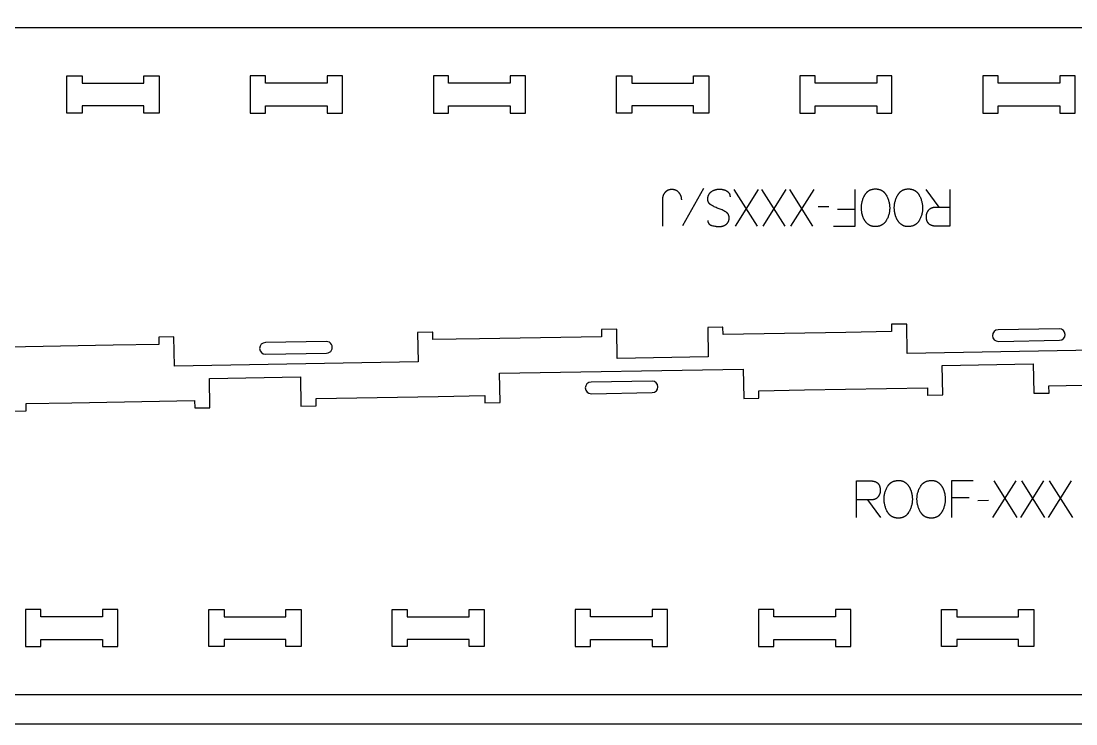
# Model space of a CAD drawing. Extents: x 0 to 4485, y 0 to 17041.
# Drawn here: x 759 to 1623, y 10676 to 11251 of the extents above; entities that cross this region are included whole.
import ezdxf

# ---------------------------------------------------------------- set-up
doc = ezdxf.new("R2010")
doc.units = 0
for name, color, linetype in [('0_SHEET_SPRUCEPLY_2440X122', 1, 'CONTINUOUS'), ('1_ANYTOOL_1MMDEEP_LABELS_S', 2, 'CONTINUOUS'), ('3_ANYTOOL_CUTTHROUGH_INSID', 4, 'CONTINUOUS'), ('4_ANYTOOL_CUTTHROUGH_OUTSI', 5, 'CONTINUOUS')]:
    doc.layers.add(name, color=color, linetype=linetype)

msp = doc.modelspace()

# ---------------------------------------------------------------- linework, layer by layer
at = {"layer": '0_SHEET_SPRUCEPLY_2440X122'}
msp.add_lwpolyline([(371.7, 11895.62), (371.7, 10675.62), (2811.7, 10675.62), (2811.7, 11895.62)], close=True, dxfattribs=at)
at = {"layer": '1_ANYTOOL_1MMDEEP_LABELS_S', "color": 2}
for points in [[(1300.36, 11104.62), (1300.35, 11104.82), (1300.35, 11105.03), (1300.34, 11105.24), (1300.32, 11105.44), (1300.3, 11105.64), (1300.28, 11105.84), (1300.25, 11106.04), (1300.22, 11106.24), (1300.18, 11106.43), (1300.14, 11106.63), (1300.1, 11106.82), (1300.05, 11107.01), (1299.99, 11107.2), (1299.93, 11107.39), (1299.87, 11107.58), (1299.81, 11107.77), (1299.73, 11107.95), (1299.66, 11108.13), (1299.58, 11108.31), (1299.49, 11108.49), (1299.41, 11108.67), (1299.31, 11108.85), (1299.22, 11109.02), (1299.12, 11109.2), (1299.01, 11109.37), (1298.9, 11109.54), (1298.79, 11109.71), (1298.67, 11109.87), (1298.54, 11110.04), (1298.42, 11110.2), (1298.29, 11110.37), (1298.15, 11110.53), (1298.01, 11110.69), (1297.87, 11110.84), (1297.72, 11110.99), (1297.58, 11111.13), (1297.43, 11111.27), (1297.27, 11111.4), (1297.12, 11111.53), (1296.96, 11111.65), (1296.8, 11111.77), (1296.63, 11111.89), (1296.47, 11111.99), (1296.3, 11112.1), (1296.13, 11112.19), (1295.95, 11112.29), (1295.77, 11112.38), (1295.59, 11112.46), (1295.41, 11112.54), (1295.23, 11112.61), (1295.04, 11112.68), (1294.85, 11112.74), (1294.65, 11112.8), (1294.46, 11112.85), (1294.26, 11112.9), (1294.06, 11112.94), (1293.85, 11112.98), (1293.64, 11113.01), (1293.43, 11113.04), (1293.22, 11113.06), (1293.01, 11113.08), (1292.79, 11113.09), (1292.57, 11113.1), (1292.34, 11113.1), (1292.13, 11113.1), (1291.92, 11113.09), (1291.71, 11113.08), (1291.51, 11113.06), (1291.3, 11113.04), (1291.1, 11113.02), (1290.9, 11112.99), (1290.71, 11112.95), (1290.52, 11112.91), (1290.33, 11112.87), (1290.14, 11112.82), (1289.95, 11112.77), (1289.77, 11112.71), (1289.59, 11112.65), (1289.41, 11112.58), (1289.24, 11112.51), (1289.06, 11112.44), (1288.89, 11112.35), (1288.72, 11112.27), (1288.56, 11112.18), (1288.4, 11112.09), (1288.24, 11111.99), (1288.08, 11111.88), (1287.92, 11111.77), (1287.77, 11111.66), (1287.62, 11111.54), (1287.47, 11111.42), (1287.33, 11111.3), (1287.18, 11111.16), (1287.04, 11111.03), (1286.91, 11110.89), (1286.77, 11110.74), (1286.64, 11110.6), (1286.51, 11110.44), (1286.39, 11110.29), (1286.27, 11110.14), (1286.15, 11109.98), (1286.04, 11109.82), (1285.94, 11109.66), (1285.83, 11109.5), (1285.74, 11109.34), (1285.64, 11109.17), (1285.55, 11109), (1285.47, 11108.83), (1285.38, 11108.66), (1285.31, 11108.48), (1285.23, 11108.31), (1285.16, 11108.13), (1285.1, 11107.95), (1285.04, 11107.77), (1284.98, 11107.58), (1284.93, 11107.4), (1284.88, 11107.21), (1284.84, 11107.02), (1284.8, 11106.82), (1284.76, 11106.63), (1284.73, 11106.43), (1284.7, 11106.23), (1284.68, 11106.03), (1284.66, 11105.83), (1284.65, 11105.63), (1284.64, 11105.42), (1284.63, 11105.21), (1284.63, 11105), (1284.63, 11083.1)], [(1301.43, 11083.57), (1318.61, 11114.34)], [(1321.74, 11087.69), (1321.75, 11087.5), (1321.75, 11087.41), (1321.76, 11087.31), (1321.76, 11087.22), (1321.77, 11087.13), (1321.78, 11087.05), (1321.79, 11086.96), (1321.81, 11086.87), (1321.82, 11086.79), (1321.84, 11086.7), (1321.86, 11086.62), (1321.88, 11086.54), (1321.9, 11086.46), (1321.92, 11086.38), (1321.95, 11086.3), (1321.97, 11086.22), (1322, 11086.14), (1322.03, 11086.06), (1322.06, 11085.99), (1322.1, 11085.92), (1322.13, 11085.84), (1322.17, 11085.77), (1322.2, 11085.7), (1322.24, 11085.63), (1322.28, 11085.56), (1322.33, 11085.49), (1322.37, 11085.43), (1322.42, 11085.36), (1322.46, 11085.3), (1322.51, 11085.23), (1322.56, 11085.17), (1322.61, 11085.11), (1322.67, 11085.05), (1322.72, 11084.99), (1322.78, 11084.93), (1322.84, 11084.87), (1322.9, 11084.81), (1322.96, 11084.76), (1323.02, 11084.7), (1323.09, 11084.65), (1323.15, 11084.6), (1323.22, 11084.55), (1323.29, 11084.5), (1323.36, 11084.45), (1323.44, 11084.4), (1323.51, 11084.35), (1323.59, 11084.3), (1323.66, 11084.26), (1323.74, 11084.21), (1323.82, 11084.17), (1323.91, 11084.13), (1324.08, 11084.05), (1324.25, 11083.97), (1324.44, 11083.9), (1324.62, 11083.83), (1324.82, 11083.76), (1325.02, 11083.7), (1325.83, 11083.48), (1326.63, 11083.29), (1327.42, 11083.13), (1328.19, 11082.99), (1328.57, 11082.94), (1328.94, 11082.89), (1329.32, 11082.85), (1329.69, 11082.82), (1330.05, 11082.79), (1330.41, 11082.77), (1330.77, 11082.76), (1331.13, 11082.76), (1331.32, 11082.76), (1331.52, 11082.77), (1331.71, 11082.77), (1331.9, 11082.79), (1332.09, 11082.8), (1332.28, 11082.82), (1332.47, 11082.85), (1332.65, 11082.87), (1332.84, 11082.9), (1333.02, 11082.94), (1333.2, 11082.97), (1333.38, 11083.01), (1333.56, 11083.06), (1333.74, 11083.11), (1333.92, 11083.16), (1334.1, 11083.21), (1334.27, 11083.27), (1334.44, 11083.33), (1334.62, 11083.4), (1334.79, 11083.47), (1334.96, 11083.54), (1335.13, 11083.62), (1335.29, 11083.7), (1335.46, 11083.78), (1335.62, 11083.87), (1335.79, 11083.96), (1335.95, 11084.05), (1336.11, 11084.15), (1336.27, 11084.25), (1336.43, 11084.36), (1336.59, 11084.47), (1336.74, 11084.58), (1336.9, 11084.69), (1337.04, 11084.81), (1337.19, 11084.93), (1337.33, 11085.06), (1337.46, 11085.19), (1337.59, 11085.32), (1337.71, 11085.45), (1337.83, 11085.59), (1337.94, 11085.73), (1338.05, 11085.87), (1338.16, 11086.02), (1338.26, 11086.17), (1338.35, 11086.32), (1338.44, 11086.47), (1338.53, 11086.63), (1338.61, 11086.79), (1338.68, 11086.96), (1338.75, 11087.12), (1338.82, 11087.29), (1338.88, 11087.47), (1338.93, 11087.64), (1338.99, 11087.82), (1339.03, 11088.01), (1339.07, 11088.19), (1339.11, 11088.38), (1339.14, 11088.57), (1339.17, 11088.77), (1339.19, 11088.96), (1339.21, 11089.17), (1339.22, 11089.37), (1339.23, 11089.58), (1339.23, 11089.79), (1339.23, 11090), (1339.22, 11090.21), (1339.2, 11090.42), (1339.18, 11090.62), (1339.16, 11090.83), (1339.13, 11091.02), (1339.09, 11091.21), (1339.05, 11091.4), (1339, 11091.59), (1338.95, 11091.77), (1338.89, 11091.95), (1338.83, 11092.12), (1338.8, 11092.21), (1338.76, 11092.3), (1338.72, 11092.38), (1338.69, 11092.46), (1338.65, 11092.55), (1338.61, 11092.63), (1338.56, 11092.71), (1338.52, 11092.79), (1338.48, 11092.87), (1338.43, 11092.94), (1338.38, 11093.02), (1338.33, 11093.1), (1338.28, 11093.17), (1338.23, 11093.24), (1338.18, 11093.32), (1338.12, 11093.39), (1338.07, 11093.46), (1338.01, 11093.53), (1337.95, 11093.6), (1337.89, 11093.67), (1337.83, 11093.74), (1337.77, 11093.8), (1337.7, 11093.87), (1337.64, 11093.93), (1337.5, 11094.06), (1337.36, 11094.18), (1337.21, 11094.3), (1337.06, 11094.42), (1336.91, 11094.53), (1336.74, 11094.64), (1336.57, 11094.74), (1336.4, 11094.84), (1335.68, 11095.23), (1334.95, 11095.61), (1334.21, 11095.98), (1333.44, 11096.34), (1332.66, 11096.68), (1331.87, 11097.02), (1331.06, 11097.34), (1330.23, 11097.65), (1329.4, 11097.96), (1328.6, 11098.29), (1327.81, 11098.64), (1327.05, 11099), (1326.3, 11099.37), (1325.58, 11099.76), (1324.87, 11100.17), (1324.19, 11100.59), (1324.02, 11100.7), (1323.86, 11100.81), (1323.71, 11100.93), (1323.63, 11100.99), (1323.56, 11101.05), (1323.49, 11101.11), (1323.41, 11101.17), (1323.35, 11101.24), (1323.28, 11101.3), (1323.21, 11101.37), (1323.15, 11101.43), (1323.08, 11101.5), (1323.02, 11101.57), (1322.96, 11101.64), (1322.9, 11101.71), (1322.85, 11101.78), (1322.79, 11101.85), (1322.74, 11101.93), (1322.68, 11102), (1322.63, 11102.08), (1322.58, 11102.16), (1322.53, 11102.23), (1322.49, 11102.31), (1322.44, 11102.39), (1322.4, 11102.47), (1322.35, 11102.55), (1322.31, 11102.64), (1322.27, 11102.72), (1322.24, 11102.8), (1322.2, 11102.89), (1322.16, 11102.98), (1322.13, 11103.06), (1322.1, 11103.15), (1322.07, 11103.24), (1322.04, 11103.33), (1322.01, 11103.42), (1321.98, 11103.52), (1321.93, 11103.7), (1321.89, 11103.9), (1321.85, 11104.09), (1321.82, 11104.29), (1321.8, 11104.49), (1321.78, 11104.7), (1321.76, 11104.91), (1321.76, 11105.13), (1321.76, 11105.35), (1321.76, 11105.57), (1321.77, 11105.8), (1321.79, 11106.03), (1321.81, 11106.26), (1321.83, 11106.49), (1321.86, 11106.71), (1321.9, 11106.93), (1321.94, 11107.15), (1321.99, 11107.36), (1322.04, 11107.57), (1322.1, 11107.77), (1322.16, 11107.98), (1322.22, 11108.17), (1322.3, 11108.37), (1322.37, 11108.56), (1322.45, 11108.74), (1322.54, 11108.93), (1322.63, 11109.11), (1322.73, 11109.28), (1322.83, 11109.45), (1322.94, 11109.62), (1323.05, 11109.78), (1323.16, 11109.95), (1323.29, 11110.1), (1323.41, 11110.25), (1323.55, 11110.4), (1323.68, 11110.55), (1323.82, 11110.69), (1323.97, 11110.83), (1324.12, 11110.96), (1324.28, 11111.09), (1324.44, 11111.22), (1324.61, 11111.34), (1324.78, 11111.46), (1324.96, 11111.58), (1325.32, 11111.8), (1325.68, 11112.01), (1326.05, 11112.2), (1326.42, 11112.38), (1326.8, 11112.54), (1327.17, 11112.7), (1327.36, 11112.77), (1327.56, 11112.83), (1327.75, 11112.9), (1327.94, 11112.96), (1328.13, 11113.01), (1328.33, 11113.07), (1328.53, 11113.12), (1328.72, 11113.16), (1328.92, 11113.2), (1329.12, 11113.24), (1329.32, 11113.28), (1329.52, 11113.31), (1329.72, 11113.34), (1329.92, 11113.37), (1330.33, 11113.41), (1330.74, 11113.43), (1331.15, 11113.44), (1331.56, 11113.44), (1331.97, 11113.43), (1332.37, 11113.4), (1332.77, 11113.36), (1333.17, 11113.31), (1333.56, 11113.25), (1333.95, 11113.17), (1334.33, 11113.08), (1334.7, 11112.98), (1335.08, 11112.86), (1335.44, 11112.73), (1335.81, 11112.59), (1336.17, 11112.44), (1336.52, 11112.27), (1336.87, 11112.09), (1337.21, 11111.9), (1337.38, 11111.8), (1337.55, 11111.7), (1337.7, 11111.59), (1337.86, 11111.48), (1338, 11111.37), (1338.15, 11111.25), (1338.28, 11111.14), (1338.41, 11111.01), (1338.54, 11110.89), (1338.66, 11110.76), (1338.78, 11110.63), (1338.89, 11110.5), (1338.94, 11110.43), (1338.99, 11110.36), (1339.04, 11110.3), (1339.09, 11110.23), (1339.14, 11110.16), (1339.18, 11110.08), (1339.23, 11110.01), (1339.27, 11109.94), (1339.31, 11109.87), (1339.35, 11109.79), (1339.39, 11109.72), (1339.43, 11109.64), (1339.47, 11109.57), (1339.5, 11109.49), (1339.54, 11109.41), (1339.57, 11109.33), (1339.6, 11109.25), (1339.63, 11109.17), (1339.66, 11109.09), (1339.69, 11109.01), (1339.74, 11108.85), (1339.79, 11108.68), (1339.83, 11108.51), (1339.86, 11108.33), (1339.89, 11108.16), (1339.91, 11107.98), (1339.93, 11107.79), (1339.95, 11107.61), (1339.95, 11107.42), (1339.96, 11107.23)], [(1343.13, 11113.1), (1362.07, 11083.1)], [(1344.37, 11083.1), (1363.27, 11113.1)], [(1365.84, 11113.1), (1384.79, 11083.1)], [(1367.09, 11083.1), (1385.99, 11113.1)], [(1388.56, 11113.1), (1407.5, 11083.1)], [(1389.8, 11083.1), (1408.7, 11113.1)], [(1424.77, 11083.1), (1442.43, 11083.1), (1442.43, 11113.1)], [(1511.04, 11098.66), (1500.59, 11113.14)], [(1520.04, 11113.1), (1520.04, 11083.1), (1508.69, 11083.1), (1508.19, 11083.11), (1507.72, 11083.13), (1507.49, 11083.15), (1507.26, 11083.17), (1507.04, 11083.19), (1506.82, 11083.22), (1506.6, 11083.26), (1506.39, 11083.29), (1506.18, 11083.33), (1505.98, 11083.38), (1505.78, 11083.42), (1505.58, 11083.48), (1505.39, 11083.53), (1505.2, 11083.59), (1505.01, 11083.65), (1504.83, 11083.72), (1504.65, 11083.79), (1504.48, 11083.87), (1504.31, 11083.95), (1504.15, 11084.03), (1503.99, 11084.11), (1503.83, 11084.2), (1503.67, 11084.3), (1503.52, 11084.4), (1503.38, 11084.5), (1503.24, 11084.6), (1503.1, 11084.71), (1502.96, 11084.82), (1502.83, 11084.94), (1502.71, 11085.06), (1502.58, 11085.19), (1502.47, 11085.31), (1502.35, 11085.45), (1502.24, 11085.58), (1502.13, 11085.72), (1502.03, 11085.87), (1501.93, 11086.01), (1501.83, 11086.16), (1501.74, 11086.32), (1501.66, 11086.48), (1501.57, 11086.64), (1501.49, 11086.81), (1501.42, 11086.98), (1501.34, 11087.15), (1501.28, 11087.33), (1501.21, 11087.51), (1501.15, 11087.7), (1501.1, 11087.89), (1501.04, 11088.08), (1500.99, 11088.28), (1500.95, 11088.48), (1500.91, 11088.68), (1500.87, 11088.89), (1500.84, 11089.11), (1500.81, 11089.32), (1500.78, 11089.54), (1500.76, 11089.77), (1500.75, 11089.99), (1500.72, 11090.46), (1500.71, 11090.94), (1500.72, 11091.12), (1500.72, 11091.3), (1500.73, 11091.47), (1500.74, 11091.64), (1500.76, 11091.82), (1500.78, 11091.99), (1500.8, 11092.16), (1500.83, 11092.33), (1500.85, 11092.5), (1500.89, 11092.67), (1500.92, 11092.83), (1500.96, 11093), (1501.01, 11093.16), (1501.05, 11093.33), (1501.1, 11093.49), (1501.16, 11093.65), (1501.22, 11093.82), (1501.28, 11093.98), (1501.34, 11094.14), (1501.41, 11094.3), (1501.48, 11094.45), (1501.55, 11094.61), (1501.63, 11094.77), (1501.71, 11094.92), (1501.8, 11095.08), (1501.89, 11095.23), (1501.98, 11095.38), (1502.08, 11095.53), (1502.17, 11095.68), (1502.28, 11095.83), (1502.38, 11095.98), (1502.49, 11096.13), (1502.6, 11096.27), (1502.72, 11096.42), (1502.84, 11096.55), (1502.96, 11096.68), (1503.08, 11096.81), (1503.2, 11096.93), (1503.33, 11097.05), (1503.46, 11097.17), (1503.59, 11097.28), (1503.72, 11097.38), (1503.86, 11097.48), (1504, 11097.58), (1504.14, 11097.67), (1504.28, 11097.76), (1504.43, 11097.84), (1504.58, 11097.92), (1504.73, 11097.99), (1504.88, 11098.06), (1505.04, 11098.13), (1505.19, 11098.19), (1505.35, 11098.24), (1505.52, 11098.3), (1505.68, 11098.34), (1505.85, 11098.39), (1506.02, 11098.43), (1506.19, 11098.46), (1506.36, 11098.49), (1506.54, 11098.52), (1506.72, 11098.54), (1506.9, 11098.55), (1507.08, 11098.56), (1509.01, 11098.64), (1511.04, 11098.66), (1520, 11098.66)], [(1412.13, 11099.22), (1420.91, 11099.3)], [(1427.94, 11097.07), (1442.43, 11097.07)], [(1443.62, 10844.56), (1443.62, 10874.56), (1454.98, 10874.56), (1455.47, 10874.56), (1455.94, 10874.53), (1456.17, 10874.51), (1456.4, 10874.49), (1456.62, 10874.47), (1456.84, 10874.44), (1457.06, 10874.41), (1457.27, 10874.37), (1457.48, 10874.33), (1457.69, 10874.29), (1457.89, 10874.24), (1458.08, 10874.19), (1458.27, 10874.13), (1458.46, 10874.07), (1458.65, 10874.01), (1458.83, 10873.94), (1459.01, 10873.87), (1459.18, 10873.8), (1459.35, 10873.72), (1459.51, 10873.64), (1459.68, 10873.55), (1459.83, 10873.46), (1459.99, 10873.37), (1460.14, 10873.27), (1460.28, 10873.17), (1460.43, 10873.06), (1460.56, 10872.95), (1460.7, 10872.84), (1460.83, 10872.72), (1460.95, 10872.6), (1461.08, 10872.48), (1461.2, 10872.35), (1461.31, 10872.22), (1461.42, 10872.08), (1461.53, 10871.94), (1461.63, 10871.8), (1461.73, 10871.65), (1461.83, 10871.5), (1461.92, 10871.34), (1462.01, 10871.19), (1462.09, 10871.02), (1462.17, 10870.86), (1462.25, 10870.69), (1462.32, 10870.51), (1462.39, 10870.33), (1462.45, 10870.15), (1462.51, 10869.97), (1462.57, 10869.78), (1462.62, 10869.58), (1462.67, 10869.39), (1462.71, 10869.18), (1462.75, 10868.98), (1462.79, 10868.77), (1462.82, 10868.56), (1462.85, 10868.34), (1462.88, 10868.12), (1462.9, 10867.9), (1462.92, 10867.67), (1462.94, 10867.2), (1462.95, 10866.72), (1462.95, 10866.54), (1462.94, 10866.37), (1462.93, 10866.19), (1462.92, 10866.02), (1462.9, 10865.85), (1462.89, 10865.68), (1462.86, 10865.5), (1462.84, 10865.34), (1462.81, 10865.17), (1462.77, 10865), (1462.74, 10864.83), (1462.7, 10864.66), (1462.65, 10864.5), (1462.61, 10864.34), (1462.56, 10864.17), (1462.5, 10864.01), (1462.45, 10863.85), (1462.38, 10863.69), (1462.32, 10863.53), (1462.25, 10863.37), (1462.18, 10863.21), (1462.11, 10863.05), (1462.03, 10862.9), (1461.95, 10862.74), (1461.86, 10862.59), (1461.77, 10862.43), (1461.68, 10862.28), (1461.59, 10862.13), (1461.49, 10861.98), (1461.38, 10861.83), (1461.28, 10861.68), (1461.17, 10861.53), (1461.06, 10861.39), (1460.94, 10861.25), (1460.82, 10861.11), (1460.71, 10860.98), (1460.58, 10860.85), (1460.46, 10860.73), (1460.33, 10860.61), (1460.2, 10860.5), (1460.07, 10860.39), (1459.94, 10860.28), (1459.8, 10860.18), (1459.66, 10860.09), (1459.52, 10859.99), (1459.38, 10859.91), (1459.23, 10859.82), (1459.09, 10859.74), (1458.93, 10859.67), (1458.78, 10859.6), (1458.63, 10859.54), (1458.47, 10859.48), (1458.31, 10859.42), (1458.15, 10859.37), (1457.98, 10859.32), (1457.81, 10859.28), (1457.64, 10859.24), (1457.47, 10859.2), (1457.3, 10859.17), (1457.12, 10859.15), (1456.94, 10859.13), (1456.76, 10859.11), (1456.58, 10859.1), (1454.65, 10859.03), (1452.62, 10859.01), (1443.66, 10859.01)], [(1538.89, 10874.56), (1521.23, 10874.56), (1521.23, 10844.56)], [(1573.86, 10874.56), (1554.96, 10844.56)], [(1575.1, 10844.56), (1556.16, 10874.56)], [(1596.58, 10874.56), (1577.68, 10844.56)], [(1597.82, 10844.56), (1578.88, 10874.56)], [(1619.29, 10874.56), (1600.39, 10844.56)], [(1620.53, 10844.56), (1601.59, 10874.56)], [(1452.62, 10859.01), (1463.08, 10844.52)], [(1535.72, 10860.59), (1521.23, 10860.59)], [(1551.53, 10858.45), (1542.75, 10858.36)]]:
    msp.add_lwpolyline(points, dxfattribs=at)
for points in [[(1458.63, 11082.76), (1458.26, 11082.76), (1457.89, 11082.78), (1457.53, 11082.81), (1457.18, 11082.85), (1457.01, 11082.87), (1456.84, 11082.9), (1456.67, 11082.93), (1456.5, 11082.97), (1456.34, 11083), (1456.18, 11083.04), (1456.01, 11083.08), (1455.85, 11083.13), (1455.69, 11083.18), (1455.54, 11083.23), (1455.38, 11083.28), (1455.23, 11083.34), (1455.08, 11083.39), (1454.93, 11083.46), (1454.78, 11083.52), (1454.63, 11083.59), (1454.49, 11083.66), (1454.35, 11083.73), (1454.21, 11083.81), (1454.07, 11083.89), (1453.93, 11083.97), (1453.79, 11084.06), (1453.66, 11084.15), (1453.53, 11084.24), (1453.27, 11084.42), (1453.01, 11084.62), (1452.77, 11084.82), (1452.53, 11085.03), (1452.29, 11085.24), (1452.06, 11085.46), (1451.83, 11085.68), (1451.62, 11085.91), (1451.4, 11086.15), (1451.2, 11086.39), (1451, 11086.64), (1450.8, 11086.9), (1450.61, 11087.16), (1450.43, 11087.43), (1450.25, 11087.71), (1450.08, 11087.99), (1449.91, 11088.27), (1449.75, 11088.56), (1449.6, 11088.85), (1449.45, 11089.15), (1449.31, 11089.45), (1449.17, 11089.76), (1449.04, 11090.06), (1448.91, 11090.38), (1448.79, 11090.69), (1448.68, 11091.01), (1448.57, 11091.33), (1448.46, 11091.66), (1448.37, 11091.99), (1448.27, 11092.32), (1448.19, 11092.66), (1448.11, 11093), (1447.96, 11093.68), (1447.83, 11094.36), (1447.73, 11095.03), (1447.64, 11095.69), (1447.57, 11096.35), (1447.52, 11096.99), (1447.5, 11097.64), (1447.49, 11098.27), (1447.5, 11098.91), (1447.53, 11099.55), (1447.58, 11100.18), (1447.66, 11100.82), (1447.76, 11101.46), (1447.87, 11102.1), (1448.01, 11102.73), (1448.18, 11103.37), (1448.36, 11104.01), (1448.57, 11104.65), (1448.79, 11105.28), (1449.04, 11105.92), (1449.31, 11106.56), (1449.6, 11107.2), (1449.91, 11107.83), (1450.25, 11108.47), (1450.43, 11108.79), (1450.61, 11109.09), (1450.8, 11109.38), (1450.99, 11109.67), (1451.19, 11109.94), (1451.4, 11110.21), (1451.61, 11110.46), (1451.83, 11110.7), (1451.94, 11110.82), (1452.06, 11110.94), (1452.17, 11111.05), (1452.29, 11111.16), (1452.41, 11111.27), (1452.53, 11111.38), (1452.65, 11111.48), (1452.77, 11111.58), (1452.9, 11111.68), (1453.02, 11111.77), (1453.15, 11111.87), (1453.28, 11111.96), (1453.41, 11112.05), (1453.54, 11112.13), (1453.68, 11112.22), (1453.81, 11112.3), (1453.95, 11112.38), (1454.09, 11112.45), (1454.23, 11112.53), (1454.37, 11112.6), (1454.51, 11112.66), (1454.66, 11112.73), (1454.8, 11112.79), (1454.95, 11112.86), (1455.1, 11112.91), (1455.25, 11112.97), (1455.41, 11113.02), (1455.56, 11113.07), (1455.87, 11113.17), (1456.19, 11113.25), (1456.52, 11113.33), (1456.85, 11113.39), (1457.19, 11113.45), (1457.53, 11113.49), (1457.88, 11113.53), (1458.24, 11113.55), (1458.6, 11113.57), (1458.97, 11113.57), (1459.35, 11113.57), (1459.73, 11113.55), (1460.1, 11113.53), (1460.46, 11113.49), (1460.82, 11113.45), (1461.17, 11113.39), (1461.51, 11113.32), (1461.84, 11113.25), (1462.17, 11113.16), (1462.5, 11113.07), (1462.65, 11113.01), (1462.81, 11112.96), (1462.97, 11112.9), (1463.12, 11112.84), (1463.27, 11112.78), (1463.42, 11112.72), (1463.57, 11112.65), (1463.72, 11112.58), (1463.86, 11112.51), (1464.01, 11112.43), (1464.15, 11112.36), (1464.29, 11112.28), (1464.43, 11112.19), (1464.57, 11112.11), (1464.7, 11112.02), (1464.84, 11111.93), (1464.97, 11111.84), (1465.1, 11111.74), (1465.23, 11111.65), (1465.35, 11111.55), (1465.48, 11111.44), (1465.6, 11111.34), (1465.73, 11111.23), (1465.85, 11111.12), (1465.97, 11111.01), (1466.08, 11110.89), (1466.2, 11110.78), (1466.31, 11110.66), (1466.42, 11110.53), (1466.53, 11110.41), (1466.75, 11110.15), (1466.96, 11109.88), (1467.16, 11109.6), (1467.36, 11109.31), (1467.55, 11109.01), (1467.73, 11108.71), (1467.91, 11108.39), (1468.24, 11107.74), (1468.55, 11107.09), (1468.85, 11106.44), (1469.12, 11105.79), (1469.36, 11105.14), (1469.59, 11104.49), (1469.8, 11103.84), (1469.98, 11103.19), (1470.14, 11102.54), (1470.28, 11101.89), (1470.4, 11101.24), (1470.5, 11100.58), (1470.57, 11099.93), (1470.63, 11099.28), (1470.66, 11098.63), (1470.67, 11097.97), (1470.66, 11097.28), (1470.63, 11096.59), (1470.57, 11095.91), (1470.49, 11095.23), (1470.39, 11094.56), (1470.26, 11093.9), (1470.12, 11093.24), (1469.95, 11092.59), (1469.76, 11091.94), (1469.54, 11091.3), (1469.3, 11090.67), (1469.04, 11090.04), (1468.76, 11089.41), (1468.46, 11088.8), (1468.13, 11088.18), (1467.78, 11087.58), (1467.59, 11087.28), (1467.4, 11087), (1467.21, 11086.72), (1467, 11086.45), (1466.79, 11086.19), (1466.58, 11085.94), (1466.35, 11085.7), (1466.12, 11085.47), (1466, 11085.36), (1465.88, 11085.25), (1465.76, 11085.14), (1465.64, 11085.04), (1465.52, 11084.93), (1465.39, 11084.83), (1465.26, 11084.74), (1465.14, 11084.64), (1465, 11084.55), (1464.87, 11084.46), (1464.74, 11084.37), (1464.6, 11084.28), (1464.47, 11084.2), (1464.33, 11084.12), (1464.19, 11084.04), (1464.04, 11083.96), (1463.9, 11083.89), (1463.76, 11083.82), (1463.46, 11083.68), (1463.16, 11083.55), (1462.85, 11083.44), (1462.53, 11083.33), (1462.21, 11083.23), (1461.88, 11083.14), (1461.55, 11083.06), (1461.2, 11082.99), (1460.86, 11082.93), (1460.5, 11082.88), (1460.14, 11082.83), (1459.77, 11082.8), (1459.4, 11082.78), (1459.02, 11082.76)], [(1485.59, 11082.76), (1485.21, 11082.76), (1484.85, 11082.78), (1484.49, 11082.81), (1484.14, 11082.85), (1483.97, 11082.87), (1483.8, 11082.9), (1483.63, 11082.93), (1483.46, 11082.97), (1483.3, 11083), (1483.13, 11083.04), (1482.97, 11083.08), (1482.81, 11083.13), (1482.65, 11083.18), (1482.5, 11083.23), (1482.34, 11083.28), (1482.19, 11083.34), (1482.04, 11083.39), (1481.89, 11083.46), (1481.74, 11083.52), (1481.59, 11083.59), (1481.45, 11083.66), (1481.3, 11083.73), (1481.16, 11083.81), (1481.02, 11083.89), (1480.89, 11083.97), (1480.75, 11084.06), (1480.62, 11084.15), (1480.49, 11084.24), (1480.23, 11084.42), (1479.97, 11084.62), (1479.72, 11084.82), (1479.48, 11085.03), (1479.25, 11085.24), (1479.02, 11085.46), (1478.79, 11085.68), (1478.57, 11085.91), (1478.36, 11086.15), (1478.15, 11086.39), (1477.95, 11086.64), (1477.76, 11086.9), (1477.57, 11087.16), (1477.38, 11087.43), (1477.21, 11087.71), (1477.04, 11087.99), (1476.87, 11088.27), (1476.71, 11088.56), (1476.55, 11088.85), (1476.41, 11089.15), (1476.26, 11089.45), (1476.13, 11089.76), (1475.99, 11090.06), (1475.87, 11090.38), (1475.75, 11090.69), (1475.63, 11091.01), (1475.52, 11091.33), (1475.42, 11091.66), (1475.32, 11091.99), (1475.23, 11092.32), (1475.14, 11092.66), (1475.06, 11093), (1474.92, 11093.68), (1474.79, 11094.36), (1474.69, 11095.03), (1474.6, 11095.69), (1474.53, 11096.35), (1474.48, 11096.99), (1474.45, 11097.64), (1474.44, 11098.27), (1474.45, 11098.91), (1474.49, 11099.55), (1474.54, 11100.18), (1474.62, 11100.82), (1474.71, 11101.46), (1474.83, 11102.1), (1474.97, 11102.73), (1475.13, 11103.37), (1475.32, 11104.01), (1475.52, 11104.65), (1475.75, 11105.28), (1476, 11105.92), (1476.27, 11106.56), (1476.56, 11107.2), (1476.87, 11107.83), (1477.21, 11108.47), (1477.38, 11108.79), (1477.56, 11109.09), (1477.75, 11109.38), (1477.95, 11109.67), (1478.15, 11109.94), (1478.36, 11110.21), (1478.57, 11110.46), (1478.79, 11110.7), (1478.9, 11110.82), (1479.01, 11110.94), (1479.13, 11111.05), (1479.25, 11111.16), (1479.36, 11111.27), (1479.48, 11111.38), (1479.61, 11111.48), (1479.73, 11111.58), (1479.85, 11111.68), (1479.98, 11111.77), (1480.11, 11111.87), (1480.24, 11111.96), (1480.37, 11112.05), (1480.5, 11112.13), (1480.63, 11112.22), (1480.77, 11112.3), (1480.91, 11112.38), (1481.04, 11112.45), (1481.19, 11112.53), (1481.33, 11112.6), (1481.47, 11112.66), (1481.62, 11112.73), (1481.76, 11112.79), (1481.91, 11112.86), (1482.06, 11112.91), (1482.21, 11112.97), (1482.36, 11113.02), (1482.52, 11113.07), (1482.83, 11113.17), (1483.15, 11113.25), (1483.47, 11113.33), (1483.81, 11113.39), (1484.14, 11113.45), (1484.49, 11113.49), (1484.84, 11113.53), (1485.2, 11113.55), (1485.56, 11113.57), (1485.93, 11113.57), (1486.31, 11113.57), (1486.69, 11113.55), (1487.06, 11113.53), (1487.42, 11113.49), (1487.77, 11113.45), (1488.12, 11113.39), (1488.47, 11113.32), (1488.8, 11113.25), (1489.13, 11113.16), (1489.45, 11113.07), (1489.61, 11113.01), (1489.77, 11112.96), (1489.92, 11112.9), (1490.08, 11112.84), (1490.23, 11112.78), (1490.38, 11112.72), (1490.53, 11112.65), (1490.68, 11112.58), (1490.82, 11112.51), (1490.97, 11112.43), (1491.11, 11112.36), (1491.25, 11112.28), (1491.39, 11112.19), (1491.52, 11112.11), (1491.66, 11112.02), (1491.79, 11111.93), (1491.93, 11111.84), (1492.06, 11111.74), (1492.18, 11111.65), (1492.31, 11111.55), (1492.44, 11111.44), (1492.56, 11111.34), (1492.68, 11111.23), (1492.8, 11111.12), (1492.92, 11111.01), (1493.04, 11110.89), (1493.16, 11110.78), (1493.27, 11110.66), (1493.38, 11110.53), (1493.49, 11110.41), (1493.71, 11110.15), (1493.92, 11109.88), (1494.12, 11109.6), (1494.32, 11109.31), (1494.51, 11109.01), (1494.69, 11108.71), (1494.86, 11108.39), (1495.2, 11107.74), (1495.51, 11107.09), (1495.8, 11106.44), (1496.07, 11105.79), (1496.32, 11105.14), (1496.55, 11104.49), (1496.75, 11103.84), (1496.94, 11103.19), (1497.1, 11102.54), (1497.24, 11101.89), (1497.36, 11101.24), (1497.46, 11100.58), (1497.53, 11099.93), (1497.59, 11099.28), (1497.62, 11098.63), (1497.63, 11097.97), (1497.62, 11097.28), (1497.58, 11096.59), (1497.53, 11095.91), (1497.45, 11095.23), (1497.35, 11094.56), (1497.22, 11093.9), (1497.07, 11093.24), (1496.91, 11092.59), (1496.71, 11091.94), (1496.5, 11091.3), (1496.26, 11090.67), (1496, 11090.04), (1495.72, 11089.41), (1495.41, 11088.8), (1495.09, 11088.18), (1494.74, 11087.58), (1494.55, 11087.28), (1494.36, 11087), (1494.16, 11086.72), (1493.96, 11086.45), (1493.75, 11086.19), (1493.53, 11085.94), (1493.31, 11085.7), (1493.08, 11085.47), (1492.96, 11085.36), (1492.84, 11085.25), (1492.72, 11085.14), (1492.6, 11085.04), (1492.47, 11084.93), (1492.35, 11084.83), (1492.22, 11084.74), (1492.09, 11084.64), (1491.96, 11084.55), (1491.83, 11084.46), (1491.7, 11084.37), (1491.56, 11084.28), (1491.42, 11084.2), (1491.28, 11084.12), (1491.14, 11084.04), (1491, 11083.96), (1490.86, 11083.89), (1490.71, 11083.82), (1490.42, 11083.68), (1490.11, 11083.55), (1489.81, 11083.44), (1489.49, 11083.33), (1489.17, 11083.23), (1488.84, 11083.14), (1488.5, 11083.06), (1488.16, 11082.99), (1487.81, 11082.93), (1487.46, 11082.88), (1487.1, 11082.83), (1486.73, 11082.8), (1486.35, 11082.78), (1485.97, 11082.76)], [(1478.08, 10874.91), (1478.45, 10874.9), (1478.81, 10874.88), (1479.17, 10874.85), (1479.52, 10874.81), (1479.69, 10874.79), (1479.86, 10874.76), (1480.03, 10874.73), (1480.2, 10874.7), (1480.37, 10874.66), (1480.53, 10874.62), (1480.69, 10874.58), (1480.85, 10874.54), (1481.01, 10874.49), (1481.17, 10874.44), (1481.32, 10874.38), (1481.47, 10874.33), (1481.63, 10874.27), (1481.78, 10874.21), (1481.92, 10874.14), (1482.07, 10874.07), (1482.21, 10874), (1482.36, 10873.93), (1482.5, 10873.85), (1482.64, 10873.77), (1482.77, 10873.69), (1482.91, 10873.61), (1483.04, 10873.52), (1483.18, 10873.43), (1483.44, 10873.24), (1483.69, 10873.05), (1483.94, 10872.84), (1484.18, 10872.64), (1484.42, 10872.43), (1484.65, 10872.21), (1484.87, 10871.98), (1485.09, 10871.75), (1485.3, 10871.51), (1485.51, 10871.27), (1485.71, 10871.02), (1485.9, 10870.76), (1486.09, 10870.5), (1486.28, 10870.23), (1486.45, 10869.96), (1486.63, 10869.68), (1486.79, 10869.39), (1486.95, 10869.1), (1487.11, 10868.81), (1487.26, 10868.51), (1487.4, 10868.21), (1487.54, 10867.91), (1487.67, 10867.6), (1487.79, 10867.29), (1487.91, 10866.97), (1488.03, 10866.65), (1488.14, 10866.33), (1488.24, 10866), (1488.34, 10865.67), (1488.43, 10865.34), (1488.52, 10865), (1488.6, 10864.66), (1488.74, 10863.98), (1488.87, 10863.3), (1488.98, 10862.64), (1489.06, 10861.97), (1489.13, 10861.32), (1489.18, 10860.67), (1489.21, 10860.03), (1489.22, 10859.39), (1489.21, 10858.75), (1489.18, 10858.12), (1489.12, 10857.48), (1489.05, 10856.84), (1488.95, 10856.2), (1488.83, 10855.57), (1488.69, 10854.93), (1488.53, 10854.29), (1488.34, 10853.65), (1488.14, 10853.02), (1487.91, 10852.38), (1487.66, 10851.74), (1487.39, 10851.1), (1487.1, 10850.47), (1486.79, 10849.83), (1486.45, 10849.19), (1486.28, 10848.88), (1486.1, 10848.57), (1485.91, 10848.28), (1485.71, 10848), (1485.51, 10847.72), (1485.31, 10847.46), (1485.09, 10847.2), (1484.87, 10846.96), (1484.76, 10846.84), (1484.65, 10846.73), (1484.53, 10846.61), (1484.42, 10846.5), (1484.3, 10846.39), (1484.18, 10846.29), (1484.06, 10846.18), (1483.93, 10846.08), (1483.81, 10845.99), (1483.68, 10845.89), (1483.55, 10845.8), (1483.42, 10845.7), (1483.29, 10845.62), (1483.16, 10845.53), (1483.03, 10845.45), (1482.89, 10845.37), (1482.76, 10845.29), (1482.62, 10845.21), (1482.48, 10845.14), (1482.33, 10845.07), (1482.19, 10845), (1482.05, 10844.93), (1481.9, 10844.87), (1481.75, 10844.81), (1481.6, 10844.75), (1481.45, 10844.69), (1481.3, 10844.64), (1481.14, 10844.59), (1480.83, 10844.49), (1480.51, 10844.41), (1480.19, 10844.34), (1479.86, 10844.27), (1479.52, 10844.22), (1479.17, 10844.17), (1478.82, 10844.14), (1478.47, 10844.11), (1478.1, 10844.1), (1477.73, 10844.09), (1477.35, 10844.1), (1476.98, 10844.11), (1476.61, 10844.14), (1476.24, 10844.17), (1475.89, 10844.22), (1475.54, 10844.27), (1475.2, 10844.34), (1474.86, 10844.42), (1474.53, 10844.5), (1474.21, 10844.6), (1474.05, 10844.65), (1473.89, 10844.7), (1473.74, 10844.76), (1473.58, 10844.82), (1473.43, 10844.88), (1473.28, 10844.95), (1473.13, 10845.01), (1472.99, 10845.08), (1472.84, 10845.16), (1472.7, 10845.23), (1472.55, 10845.31), (1472.41, 10845.39), (1472.27, 10845.47), (1472.14, 10845.55), (1472, 10845.64), (1471.87, 10845.73), (1471.74, 10845.82), (1471.61, 10845.92), (1471.48, 10846.02), (1471.35, 10846.12), (1471.22, 10846.22), (1471.1, 10846.32), (1470.98, 10846.43), (1470.86, 10846.54), (1470.74, 10846.66), (1470.62, 10846.77), (1470.51, 10846.89), (1470.39, 10847.01), (1470.28, 10847.13), (1470.17, 10847.26), (1469.95, 10847.51), (1469.74, 10847.78), (1469.54, 10848.06), (1469.35, 10848.35), (1469.16, 10848.65), (1468.97, 10848.96), (1468.8, 10849.28), (1468.46, 10849.93), (1468.15, 10850.57), (1467.86, 10851.22), (1467.59, 10851.87), (1467.34, 10852.52), (1467.11, 10853.17), (1466.91, 10853.82), (1466.72, 10854.47), (1466.56, 10855.12), (1466.42, 10855.78), (1466.3, 10856.43), (1466.21, 10857.08), (1466.13, 10857.73), (1466.08, 10858.38), (1466.04, 10859.04), (1466.03, 10859.69), (1466.04, 10860.38), (1466.08, 10861.07), (1466.14, 10861.75), (1466.21, 10862.43), (1466.32, 10863.1), (1466.44, 10863.76), (1466.59, 10864.42), (1466.76, 10865.08), (1466.95, 10865.72), (1467.16, 10866.36), (1467.4, 10867), (1467.66, 10867.63), (1467.94, 10868.25), (1468.25, 10868.87), (1468.58, 10869.48), (1468.93, 10870.08), (1469.11, 10870.38), (1469.3, 10870.67), (1469.5, 10870.95), (1469.7, 10871.21), (1469.91, 10871.47), (1470.13, 10871.72), (1470.35, 10871.96), (1470.58, 10872.19), (1470.7, 10872.31), (1470.82, 10872.41), (1470.94, 10872.52), (1471.06, 10872.63), (1471.19, 10872.73), (1471.31, 10872.83), (1471.44, 10872.93), (1471.57, 10873.02), (1471.7, 10873.12), (1471.83, 10873.21), (1471.97, 10873.29), (1472.1, 10873.38), (1472.24, 10873.46), (1472.38, 10873.54), (1472.52, 10873.62), (1472.66, 10873.7), (1472.8, 10873.77), (1472.95, 10873.85), (1473.25, 10873.98), (1473.55, 10874.11), (1473.86, 10874.23), (1474.17, 10874.34), (1474.49, 10874.43), (1474.82, 10874.52), (1475.16, 10874.6), (1475.5, 10874.67), (1475.85, 10874.74), (1476.2, 10874.79), (1476.56, 10874.83), (1476.93, 10874.86), (1477.31, 10874.89), (1477.69, 10874.9)], [(1505.03, 10874.91), (1505.4, 10874.9), (1505.77, 10874.88), (1506.13, 10874.85), (1506.48, 10874.81), (1506.65, 10874.79), (1506.82, 10874.76), (1506.99, 10874.73), (1507.16, 10874.7), (1507.32, 10874.66), (1507.49, 10874.62), (1507.65, 10874.58), (1507.81, 10874.54), (1507.97, 10874.49), (1508.12, 10874.44), (1508.28, 10874.38), (1508.43, 10874.33), (1508.58, 10874.27), (1508.73, 10874.21), (1508.88, 10874.14), (1509.03, 10874.07), (1509.17, 10874), (1509.31, 10873.93), (1509.46, 10873.85), (1509.59, 10873.77), (1509.73, 10873.69), (1509.87, 10873.61), (1510, 10873.52), (1510.13, 10873.43), (1510.39, 10873.24), (1510.65, 10873.05), (1510.89, 10872.84), (1511.14, 10872.64), (1511.37, 10872.43), (1511.6, 10872.21), (1511.83, 10871.98), (1512.05, 10871.75), (1512.26, 10871.51), (1512.47, 10871.27), (1512.67, 10871.02), (1512.86, 10870.76), (1513.05, 10870.5), (1513.23, 10870.23), (1513.41, 10869.96), (1513.58, 10869.68), (1513.75, 10869.39), (1513.91, 10869.1), (1514.06, 10868.81), (1514.21, 10868.51), (1514.36, 10868.21), (1514.49, 10867.91), (1514.63, 10867.6), (1514.75, 10867.29), (1514.87, 10866.97), (1514.99, 10866.65), (1515.1, 10866.33), (1515.2, 10866), (1515.3, 10865.67), (1515.39, 10865.34), (1515.47, 10865), (1515.55, 10864.66), (1515.7, 10863.98), (1515.83, 10863.3), (1515.93, 10862.64), (1516.02, 10861.97), (1516.09, 10861.32), (1516.14, 10860.67), (1516.17, 10860.03), (1516.18, 10859.39), (1516.17, 10858.75), (1516.13, 10858.12), (1516.08, 10857.48), (1516, 10856.84), (1515.91, 10856.2), (1515.79, 10855.57), (1515.65, 10854.93), (1515.49, 10854.29), (1515.3, 10853.65), (1515.1, 10853.02), (1514.87, 10852.38), (1514.62, 10851.74), (1514.35, 10851.1), (1514.06, 10850.47), (1513.75, 10849.83), (1513.41, 10849.19), (1513.24, 10848.88), (1513.05, 10848.57), (1512.87, 10848.28), (1512.67, 10848), (1512.47, 10847.72), (1512.26, 10847.46), (1512.05, 10847.2), (1511.83, 10846.96), (1511.72, 10846.84), (1511.6, 10846.73), (1511.49, 10846.61), (1511.37, 10846.5), (1511.25, 10846.39), (1511.13, 10846.29), (1511.01, 10846.18), (1510.89, 10846.08), (1510.77, 10845.99), (1510.64, 10845.89), (1510.51, 10845.8), (1510.38, 10845.7), (1510.25, 10845.62), (1510.12, 10845.53), (1509.98, 10845.45), (1509.85, 10845.37), (1509.71, 10845.29), (1509.57, 10845.21), (1509.43, 10845.14), (1509.29, 10845.07), (1509.15, 10845), (1509, 10844.93), (1508.86, 10844.87), (1508.71, 10844.81), (1508.56, 10844.75), (1508.41, 10844.69), (1508.26, 10844.64), (1508.1, 10844.59), (1507.79, 10844.49), (1507.47, 10844.41), (1507.14, 10844.34), (1506.81, 10844.27), (1506.47, 10844.22), (1506.13, 10844.17), (1505.78, 10844.14), (1505.42, 10844.11), (1505.06, 10844.1), (1504.69, 10844.09), (1504.31, 10844.1), (1503.93, 10844.11), (1503.56, 10844.14), (1503.2, 10844.17), (1502.85, 10844.22), (1502.5, 10844.27), (1502.15, 10844.34), (1501.82, 10844.42), (1501.49, 10844.5), (1501.17, 10844.6), (1501.01, 10844.65), (1500.85, 10844.7), (1500.69, 10844.76), (1500.54, 10844.82), (1500.39, 10844.88), (1500.24, 10844.95), (1500.09, 10845.01), (1499.94, 10845.08), (1499.8, 10845.16), (1499.65, 10845.23), (1499.51, 10845.31), (1499.37, 10845.39), (1499.23, 10845.47), (1499.09, 10845.55), (1498.96, 10845.64), (1498.83, 10845.73), (1498.69, 10845.82), (1498.56, 10845.92), (1498.43, 10846.02), (1498.31, 10846.12), (1498.18, 10846.22), (1498.06, 10846.32), (1497.94, 10846.43), (1497.82, 10846.54), (1497.7, 10846.66), (1497.58, 10846.77), (1497.46, 10846.89), (1497.35, 10847.01), (1497.24, 10847.13), (1497.13, 10847.26), (1496.91, 10847.51), (1496.7, 10847.78), (1496.5, 10848.06), (1496.3, 10848.35), (1496.11, 10848.65), (1495.93, 10848.96), (1495.75, 10849.28), (1495.42, 10849.93), (1495.11, 10850.57), (1494.82, 10851.22), (1494.55, 10851.87), (1494.3, 10852.52), (1494.07, 10853.17), (1493.87, 10853.82), (1493.68, 10854.47), (1493.52, 10855.12), (1493.38, 10855.78), (1493.26, 10856.43), (1493.16, 10857.08), (1493.09, 10857.73), (1493.03, 10858.38), (1493, 10859.04), (1492.99, 10859.69), (1493, 10860.38), (1493.04, 10861.07), (1493.09, 10861.75), (1493.17, 10862.43), (1493.27, 10863.1), (1493.4, 10863.76), (1493.54, 10864.42), (1493.71, 10865.08), (1493.91, 10865.72), (1494.12, 10866.36), (1494.36, 10867), (1494.62, 10867.63), (1494.9, 10868.25), (1495.21, 10868.87), (1495.53, 10869.48), (1495.88, 10870.08), (1496.07, 10870.38), (1496.26, 10870.67), (1496.46, 10870.95), (1496.66, 10871.21), (1496.87, 10871.47), (1497.09, 10871.72), (1497.31, 10871.96), (1497.54, 10872.19), (1497.66, 10872.31), (1497.78, 10872.41), (1497.9, 10872.52), (1498.02, 10872.63), (1498.14, 10872.73), (1498.27, 10872.83), (1498.4, 10872.93), (1498.53, 10873.02), (1498.66, 10873.12), (1498.79, 10873.21), (1498.92, 10873.29), (1499.06, 10873.38), (1499.2, 10873.46), (1499.33, 10873.54), (1499.48, 10873.62), (1499.62, 10873.7), (1499.76, 10873.77), (1499.91, 10873.85), (1500.2, 10873.98), (1500.5, 10874.11), (1500.81, 10874.23), (1501.13, 10874.34), (1501.45, 10874.43), (1501.78, 10874.52), (1502.12, 10874.6), (1502.46, 10874.67), (1502.81, 10874.74), (1503.16, 10874.79), (1503.52, 10874.83), (1503.89, 10874.86), (1504.26, 10874.89), (1504.65, 10874.9)]]:
    msp.add_lwpolyline(points, close=True, dxfattribs=at)
at = {"layer": '3_ANYTOOL_CUTTHROUGH_INSID', "color": 4}
for points in [[(834.8, 11181.73), (809.55, 11181.73), (809.55, 11175.73), (797.05, 11175.73), (797.05, 11206.23), (809.55, 11206.23), (809.55, 11200.23), (860.05, 11200.23), (860.05, 11206.23), (872.55, 11206.23), (872.55, 11175.73), (860.05, 11175.73), (860.05, 11181.73)], [(959.55, 11181.73), (1010.05, 11181.73), (1010.05, 11175.73), (1022.55, 11175.73), (1022.55, 11206.23), (1010.05, 11206.23), (1010.05, 11200.23), (959.55, 11200.23), (959.55, 11206.23), (947.05, 11206.23), (947.05, 11175.73), (959.55, 11175.73)], [(1109.55, 11200.23), (1109.55, 11206.23), (1097.05, 11206.23), (1097.05, 11175.73), (1109.55, 11175.73), (1109.55, 11181.73), (1160.05, 11181.73), (1160.05, 11175.73), (1172.55, 11175.73), (1172.55, 11206.23), (1160.05, 11206.23), (1160.05, 11200.23)], [(1259.55, 11181.73), (1259.55, 11175.73), (1247.05, 11175.73), (1247.05, 11206.23), (1259.55, 11206.23), (1259.55, 11200.23), (1310.05, 11200.23), (1310.05, 11206.23), (1322.55, 11206.23), (1322.55, 11175.73), (1310.05, 11175.73), (1310.05, 11181.73)], [(1434.8, 11181.73), (1460.05, 11181.73), (1460.05, 11175.73), (1472.55, 11175.73), (1472.55, 11206.23), (1460.05, 11206.23), (1460.05, 11200.23), (1409.55, 11200.23), (1409.55, 11206.23), (1397.05, 11206.23), (1397.05, 11175.73), (1409.55, 11175.73), (1409.55, 11181.73)], [(1559.55, 11181.73), (1610.05, 11181.73), (1610.05, 11175.73), (1622.55, 11175.73), (1622.55, 11206.23), (1610.05, 11206.23), (1610.05, 11200.23), (1559.55, 11200.23), (1559.55, 11206.23), (1547.05, 11206.23), (1547.05, 11175.73), (1559.55, 11175.73)], [(800.97, 10763.35), (775.72, 10763.35), (775.72, 10769.35), (763.22, 10769.35), (763.22, 10738.85), (775.72, 10738.85), (775.72, 10744.85), (826.22, 10744.85), (826.22, 10738.85), (838.72, 10738.85), (838.72, 10769.35), (826.22, 10769.35), (826.22, 10763.35)], [(976.22, 10763.35), (976.22, 10769.35), (988.72, 10769.35), (988.72, 10738.85), (976.22, 10738.85), (976.22, 10744.85), (925.72, 10744.85), (925.72, 10738.85), (913.22, 10738.85), (913.22, 10769.35), (925.72, 10769.35), (925.72, 10763.35)], [(1075.72, 10744.85), (1075.72, 10738.85), (1063.22, 10738.85), (1063.22, 10769.35), (1075.72, 10769.35), (1075.72, 10763.35), (1126.22, 10763.35), (1126.22, 10769.35), (1138.72, 10769.35), (1138.72, 10738.85), (1126.22, 10738.85), (1126.22, 10744.85)], [(1276.22, 10763.35), (1225.72, 10763.35), (1225.72, 10769.35), (1213.22, 10769.35), (1213.22, 10738.85), (1225.72, 10738.85), (1225.72, 10744.85), (1276.22, 10744.85), (1276.22, 10738.85), (1288.72, 10738.85), (1288.72, 10769.35), (1276.22, 10769.35)], [(1400.97, 10763.35), (1375.72, 10763.35), (1375.72, 10769.35), (1363.22, 10769.35), (1363.22, 10738.85), (1375.72, 10738.85), (1375.72, 10744.85), (1426.22, 10744.85), (1426.22, 10738.85), (1438.72, 10738.85), (1438.72, 10769.35), (1426.22, 10769.35), (1426.22, 10763.35)], [(1576.22, 10763.35), (1576.22, 10769.35), (1588.72, 10769.35), (1588.72, 10738.85), (1576.22, 10738.85), (1576.22, 10744.85), (1525.72, 10744.85), (1525.72, 10738.85), (1513.22, 10738.85), (1513.22, 10769.35), (1525.72, 10769.35), (1525.72, 10763.35)]]:
    msp.add_lwpolyline(points, close=True, dxfattribs=at)
for points in [[(1609.48, 10999.13), (1559.49, 10998.28, 1), (1559.65, 10988.78), (1609.65, 10989.64, 1)], [(1009.48, 10988.66), (959.49, 10987.81, 1), (959.65, 10978.31), (1009.65, 10979.16, 1)], [(1226.29, 10945.95), (1276.29, 10946.8, 1), (1276.12, 10956.3), (1226.13, 10955.45, 1)]]:
    msp.add_lwpolyline(points, format="xyb", close=True, dxfattribs=at)
at = {"layer": '4_ANYTOOL_CUTTHROUGH_OUTSI', "color": 5}
for points in [[(534.8, 11245.73), (1134.8, 11245.73), (1434.8, 11245.73), (1734.8, 11245.73)], [(1684.53, 10982.45), (1485.06, 10978.97), (1484.66, 11002.96), (1484.41, 11002.95), (1472.41, 11002.75), (1472.16, 11002.74), (1472.16, 11002.49), (1472.26, 10996.75), (1434.8, 10996.09), (1334.23, 10994.34), (1334.13, 11000.34), (1333.88, 11000.33), (1321.88, 11000.12), (1321.63, 11000.12), (1321.64, 10999.87), (1321.64, 10999.87), (1322.05, 10976.12), (1247.56, 10974.82), (1247.15, 10998.57), (1247.14, 10998.82), (1234.9, 10998.6), (1234.65, 10998.6), (1234.75, 10992.6), (1134.8, 10990.86), (1096.72, 10990.19), (1096.72, 10990.19), (1096.62, 10995.95), (1096.62, 10996.2), (1096.37, 10996.19), (1084.37, 10995.99), (1084.12, 10995.98), (1084.13, 10995.73), (1084.13, 10995.73), (1084.53, 10971.9), (885.06, 10968.49), (884.66, 10992.48), (872.41, 10992.28), (872.16, 10992.27), (872.16, 10992.02), (872.26, 10986.27), (834.8, 10985.62), (734.23, 10983.86)], [(751.12, 10931.65), (763.37, 10931.86), (763.62, 10931.87), (763.61, 10932.12), (763.52, 10937.87), (800.98, 10938.52), (901.54, 10940.27), (901.65, 10934.28), (913.9, 10934.49), (914.15, 10934.49), (914.14, 10934.74), (914.14, 10934.74), (913.73, 10958.49), (988.21, 10959.79), (988.63, 10936.04), (988.63, 10935.79), (1000.88, 10936.01), (1001.13, 10936.01), (1001.03, 10942.01), (1100.98, 10943.76), (1139.05, 10944.42), (1139.05, 10944.42), (1139.15, 10938.66), (1139.16, 10938.41), (1151.65, 10938.63), (1151.65, 10938.88), (1151.65, 10938.88), (1151.25, 10962.64), (1350.72, 10966.12), (1351.12, 10942.38), (1351.12, 10942.13), (1363.37, 10942.34), (1363.62, 10942.34), (1363.62, 10942.59), (1363.52, 10948.34), (1400.98, 10948.99), (1501.54, 10950.75), (1501.65, 10944.75), (1501.9, 10944.75), (1513.9, 10944.96), (1514.15, 10944.97), (1514.14, 10945.22), (1514.14, 10945.22), (1513.73, 10968.96), (1588.21, 10970.26), (1588.63, 10946.52), (1588.63, 10946.27), (1600.88, 10946.48), (1601.13, 10946.49), (1601.03, 10952.48), (1700.98, 10954.23)], [(1700.97, 10699.35), (1400.97, 10699.35), (1100.97, 10699.35), (800.97, 10699.35), (573.22, 10699.35)]]:
    msp.add_lwpolyline(points, dxfattribs=at)

doc.saveas('drawing.dxf')
